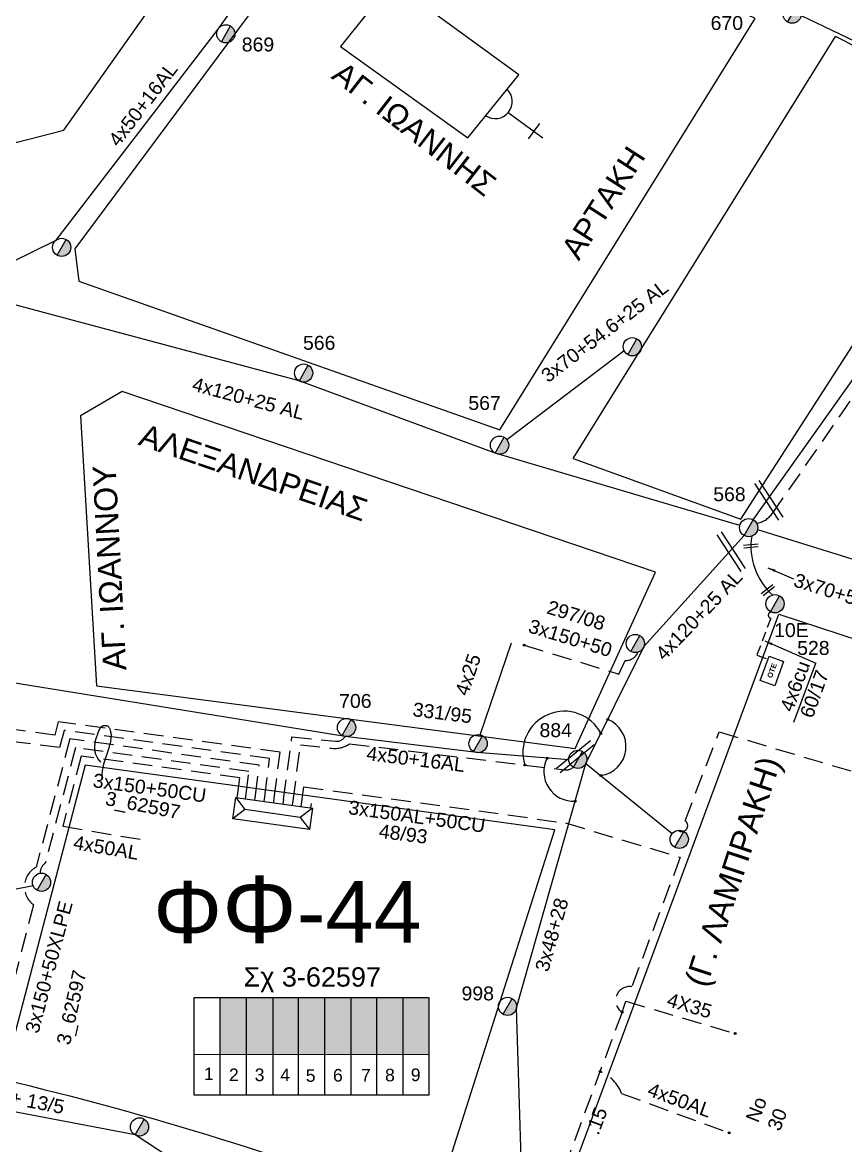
# Model space of a CAD drawing. Header units: millimetres. Extents: x 1091 to 3521, y 1177 to 2968.
# Drawn here: x 1811.1 to 1917.6, y 2497.5 to 2642.8 of the extents above; entities that cross this region are included whole.
import ezdxf
from ezdxf.enums import TextEntityAlignment as Align

# ---------------------------------------------------------------- set-up
doc = ezdxf.new("R2010")
doc.units = ezdxf.units.MM
doc.linetypes.add('DASHED', pattern=[19.05, 12.7, -6.35])
for name, color, linetype, lineweight in [('3x150+50', 7, 'Continuous', 30), ('3x150+50 XLPE', 7, 'SYN_LINE', 30), ('3x48+28', 7, 'Continuous', 30), ('4X35', 7, 'DASHED', 30), ('4x50 + 13_5', 7, 'SYN_LINE', 30), ('Άγνωστα', 7, 'Continuous', 30), ('Γυμνά εναέρια ΧΤ (3Φ) 4x50AL', 7, 'Continuous', 30), ('Γυμνά εναέρια ΧΤ και ΦΟΠ (3Φ)   4x50+16AL', 7, 'Continuous', 30), ('Εναέρια παροχή ΧΤ 4x25', 7, 'SYN_LINE', 30), ('Καλώδια ΧΤ   3x150+50CU', 7, 'DASHED', 30), ('Καλώδια ΧΤ   3x150+70AL', 7, 'DASHED', 30), ('Καλώδια ΧΤ   3x150AL+50CU', 7, 'DASHED', 30), ('Συνεστραμμένα ΧΤ   3x70+54.6+25 AL', 7, 'SYN_LINE', 30), ('Συνεστραμμένα ΧΤ   4x120+25 AL', 7, 'SYN_LINE', 30), ('Υπόγεια Καλώδια Δικτύου ΧΤ   .15', 7, 'DASHED', 30), ('Υπόγεια καλώδια Παροχών ΧΤ   4x50AL', 7, 'DASHED', 30), ('Υπόγεια καλώδια Παροχών ΧΤ   4x6', 7, 'DASHED', 30)]:
    doc.layers.add(name, color=color, linetype=linetype, lineweight=lineweight)
for name, color, linetype in [('Pillar OTE', 7, 'Continuous'), ('TEXT ΚΑΛΩΔΙΩΝ', 7, 'Continuous'), ('ΑΓΝΩΣΤΟ ΕΝΑΕΡΙΟ ΚΑΛΩΔΙΟ', 7, 'Continuous'), ('ΑΓΝΩΣΤΟ ΥΠΟΓΕΙΟ ΚΑΛΩΔΙΟ', 7, 'DASHED'), ('Επιγραφές - Σχήματα', 7, 'Continuous'), ('Μηχανική τομή', 7, 'Continuous'), ('Στύλος ΦΜ', 7, 'Continuous'), ('Στύλος ΦΜ @ 1', 7, 'Continuous'), ('Συνδέσεις', 7, 'Continuous'), ('Τομή', 7, 'Continuous'), ('Υποσταθμός πόλεως', 7, 'Continuous'), ('Υπόβαθρο ΔΕΗ', 7, 'Continuous')]:
    doc.layers.add(name, color=color, linetype=linetype)
doc.styles.add('arial', font='arial.ttf')
doc.styles.get("Standard").update_dxf_attribs({"font": 'arial.ttf', "height": 1.8})
doc.linetypes.add('SYN_LINE', pattern='A,0.5,-0.0001,["/\\/\\/\\/",Standard,S=0.1,R=0,X=0,Y=-0.05],-0.25', length=0.7501)
doc.dimstyles.new('ISO-25', dxfattribs={"dimtxt": 2.5, "dimasz": 2.5, "dimexe": 1.25, "dimexo": 0.625, "dimtad": 1, "dimtxsty": 'Standard', "dimcen": 2.5, "dimadec": 0, "dimazin": 0, "dimtfac": 1, "dimtmove": 0, "dimatfit": 3, "dimfxl": 1, "dimarcsym": 0})

# ---------------------------------------------------------------- blocks, each defined once
blk = doc.blocks.new('ΥΠΑΡΧΩΝ ΤΣΙΜΕΝΤΕΝΙΟΣ ΣΤΥΛΟΣ')
at = {"layer": 'Στύλος ΦΜ'}
blk.add_hatch(color=7, dxfattribs=at).paths.add_polyline_path([(-1.29, -2.28, 0.574793), (2.62, 0, 0.268822), (1.3, 2.27)])
at = {"layer": 'Στύλος ΦΜ', "color": 7}
blk.add_line((-1.29, -2.28), (1.3, 2.27), dxfattribs=at)
blk.add_circle((0, 0), 2.62, dxfattribs=at)
at = {"layer": 'Στύλος ΦΜ', "flags": 4}
for tag, p in [('ΑΡΙΘΜΟΣ', (-4.68, 8.05)), ('ΤΥΠΟΣ', (-4.91, 3.03))]:
    blk.add_attdef(tag, p, '', height=4, dxfattribs=at)
blk = doc.blocks.new('ΥΠΟΣΤΑΘΜΟΣ ΠΟΛΕΩΣ 9 ΑΝΑΧΩΡΗΣΕΩΝ')
at = {"layer": 'Υποσταθμός πόλεως', "ltscale": 40}
for p, q in [((-9.63, -2.82), (-9.63, -4)), ((-7.12, -2.82), (-7.12, -4)), ((-4.84, -2.82), (-4.84, -4)), ((-2.36, -2.82), (-2.36, -4)), ((0.09, -2.82), (0.09, -4)), ((2.55, -2.82), (2.55, -4)), ((5.02, -2.82), (5.02, -4)), ((7.48, -2.82), (7.48, -4)), ((9.61, -2.82), (9.61, -4))]:
    blk.add_line(p, q, dxfattribs=at)
blk.add_lwpolyline([(-10.02, 2.82), (10.02, 2.82), (10.02, -2.82), (-10.02, -2.82)], close=True, dxfattribs=at)
for points in [[(-7.21, 0), (-10.02, 2.82)], [(-10.02, -2.82), (-7.21, 0)], [(-7.21, 0), (7.21, 0)], [(7.21, 0), (10.02, 2.82)], [(10.02, -2.82), (7.21, 0)]]:
    blk.add_lwpolyline(points, dxfattribs=at)
at = {"layer": 'Υποσταθμός πόλεως', "linetype": 'SYN_LINE', "ltscale": 40, "flags": 1}
for tag, p in [('ΜΕΤΑΣΧΗΜΑΤΙΣΜΟΣ', (10.79, 1.71)), ('ΙΣΧΥΣ', (10.77, -1.08)), ('ΑΡΙΘΜΟΣ', (10.89, -3.8))]:
    blk.add_attdef(tag, p, '', height=1.8, dxfattribs=at)
blk = doc.blocks.new('_ΣΥΝΔΕΣΗ')
at = {"layer": 'Συνδέσεις', "linetype": 'SYN_LINE', "ltscale": 40}
blk.add_hatch(color=256, dxfattribs=at).paths.add_polyline_path([(0.5, -0.01, 1), (-0.5, -0.01, 1)])
at = {"layer": 'Συνδέσεις'}
blk.add_circle((0, -0.01), 0.5, dxfattribs=at)
blk = doc.blocks.new('ΤΟΜΗ')
at = {"layer": 'Τομή', "ltscale": 40}
for p, q in [((11.33, -0.65), (-11.4, -0.65)), ((11.33, -3.42), (-11.4, -3.42))]:
    blk.add_line(p, q, dxfattribs=at)
blk = doc.blocks.new('PILLAR ΟΤΕ')
at = {"layer": 'Pillar OTE', "ltscale": 40}
blk.add_lwpolyline([(-3.31, 2.02), (3.39, 2.02), (3.39, -1.99), (-3.31, -1.99)], close=True, dxfattribs=at)
at = {"layer": 'Pillar OTE', "insert": (-1.81, 0.71), "char_height": 1.3575, "width": 109.961, "attachment_point": 1}
blk.add_mtext('{\\fArial|b1|i0|c161|p34;OTE}', dxfattribs=at)
blk = doc.blocks.new('ΜΗΧΑΝΙΚΗ ΤΟΜΗ')
at = {"layer": 'Μηχανική τομή', "ltscale": 40}
for p, q in [((-3.79, 1.21), (3.79, 1.21)), ((3.79, -0.34), (-3.79, -0.34))]:
    blk.add_line(p, q, dxfattribs=at)

msp = doc.modelspace()

# ---------------------------------------------------------------- hatches: boundary and pattern name
at = {"layer": 'Καλώδια ΧΤ   3x150AL+50CU', "linetype": 'DASHED', "lineweight": -3, "ltscale": 0.2}
h = msp.add_hatch(color=6, dxfattribs=at)
h.dxf.hatch_style = 1
h.paths.add_polyline_path([(1840.08, 2516.64), (1836.64, 2516.64), (1836.64, 2509.28), (1840.08, 2509.27)])
h = msp.add_hatch(color=30, dxfattribs=at)
h.dxf.hatch_style = 1
h.paths.add_polyline_path([(1840.08, 2509.27), (1843.52, 2509.27), (1843.52, 2516.64), (1840.08, 2516.64)])
h = msp.add_hatch(color=1, dxfattribs=at)
h.dxf.hatch_style = 1
h.paths.add_polyline_path([(1846.81, 2516.64), (1843.52, 2516.64), (1843.52, 2509.27), (1846.81, 2509.27)])
h = msp.add_hatch(color=173, dxfattribs=at)
h.dxf.hatch_style = 1
h.paths.add_polyline_path([(1846.81, 2509.27), (1850.2, 2509.26), (1850.2, 2516.64), (1846.81, 2516.64)])
h = msp.add_hatch(color=27, dxfattribs=at)
h.dxf.hatch_style = 1
h.paths.add_polyline_path([(1850.2, 2509.26), (1853.6, 2509.26), (1853.6, 2516.64), (1850.2, 2516.64)])
h = msp.add_hatch(color=133, dxfattribs=at)
h.dxf.hatch_style = 1
h.paths.add_polyline_path([(1856.93, 2509.26), (1856.93, 2516.64), (1853.6, 2516.64), (1853.6, 2509.26)])
h = msp.add_hatch(color=151, dxfattribs=at)
h.dxf.hatch_style = 1
h.paths.add_polyline_path([(1860.32, 2516.64), (1856.93, 2516.64), (1856.93, 2509.26), (1860.32, 2509.25)])
h = msp.add_hatch(color=2, dxfattribs=at)
h.dxf.hatch_style = 1
h.paths.add_polyline_path([(1863.71, 2516.64), (1860.32, 2516.64), (1860.32, 2509.26), (1863.71, 2509.25)])

# ---------------------------------------------------------------- linework, layer by layer
at = {"layer": '3x150+50', "color": 2, "linetype": 'DASHED', "lineweight": -3, "ltscale": 0.2}
msp.add_lwpolyline([(1876, 2562.25), (1888.25, 2558.48), (1889.06, 2560.23), (1889.06, 2560.23, 0.297712), (1890.72, 2561.31)], format="xyb", dxfattribs=at)
at = {"layer": '3x150+50 XLPE', "color": 2, "linetype": 'DASHED', "lineweight": -3, "ltscale": 0.2}
msp.add_lwpolyline([(1846.1, 2542.09), (1847.04, 2549.34), (1851.12, 2548.88, 0.185745), (1853.4, 2549.47), (1881.21, 2546.09, 0.206353), (1882.36, 2546.43)], format="xyb", dxfattribs=at)
at = {"layer": '3x48+28', "color": 6, "lineweight": -3, "ltscale": 0.1}
msp.add_lwpolyline([(1875.98, 2483.37), (1875, 2515.28), (1883.99, 2546.91)], dxfattribs=at)
at = {"layer": '4X35', "color": 133, "lineweight": -3, "ltscale": 0.2}
msp.add_lwpolyline([(1888.66, 2514.74), (1889.14, 2516.14), (1903.28, 2511.97)], dxfattribs=at)
at = {"layer": '4x50 + 13_5', "color": 1, "lineweight": -3, "ltscale": 0.1}
msp.add_lwpolyline([(1825.64, 2498.85), (1795.46, 2504.58)], dxfattribs=at)
at = {"layer": 'Pillar OTE', "lineweight": -3, "ltscale": 40}
for points in [[(1833.31, 2504), (1833.31, 2516.64), (1863.64, 2516.64), (1863.64, 2503.97), (1833.31, 2504)], [(1836.64, 2504), (1836.64, 2516.64)], [(1840.08, 2503.99), (1840.08, 2516.64)], [(1843.52, 2503.99), (1843.52, 2516.64)], [(1846.81, 2503.99), (1846.81, 2516.64)], [(1850.2, 2503.98), (1850.2, 2516.64)], [(1853.6, 2503.98), (1853.6, 2516.64)], [(1856.93, 2503.98), (1856.93, 2516.64)], [(1860.32, 2503.97), (1860.32, 2516.64)], [(1833.31, 2509.28), (1863.64, 2509.25)]]:
    msp.add_lwpolyline(points, dxfattribs=at)
at = {"layer": 'Άγνωστα', "lineweight": -3}
msp.add_lwpolyline([(1821.23, 2547.08), (1820.83, 2547.57), (1820.58, 2548.07), (1820.45, 2548.57), (1820.42, 2549.08), (1820.47, 2549.56), (1820.57, 2550.01), (1820.69, 2550.42), (1820.82, 2550.77), (1820.93, 2551.05), (1821.03, 2551.27), (1821.11, 2551.44), (1821.18, 2551.56), (1821.25, 2551.65), (1821.31, 2551.71), (1821.37, 2551.75), (1821.43, 2551.77), (1821.5, 2551.8), (1821.57, 2551.82), (1821.64, 2551.83), (1821.72, 2551.84), (1821.8, 2551.84), (1821.87, 2551.84), (1821.95, 2551.83), (1822.01, 2551.8), (1822.08, 2551.77), (1822.14, 2551.73), (1822.19, 2551.68), (1822.24, 2551.62), (1822.28, 2551.55), (1822.32, 2551.47), (1822.36, 2551.39), (1822.4, 2551.3), (1822.43, 2551.2), (1822.46, 2551.1), (1822.48, 2551), (1822.5, 2550.88), (1822.52, 2550.76), (1822.53, 2550.64), (1822.53, 2550.51), (1822.53, 2550.37), (1822.52, 2550.22), (1822.5, 2550.07), (1822.48, 2549.9), (1822.45, 2549.73), (1822.4, 2549.54), (1822.35, 2549.34), (1822.3, 2549.13), (1822.23, 2548.9), (1822.15, 2548.66), (1822.07, 2548.4), (1821.98, 2548.14), (1821.89, 2547.87), (1821.8, 2547.6), (1821.72, 2547.33), (1821.64, 2547.07), (1821.57, 2546.82), (1821.51, 2546.59), (1821.47, 2546.37), (1821.43, 2546.17), (1821.4, 2545.98), (1821.38, 2545.82), (1821.36, 2545.67), (1821.35, 2545.55), (1821.34, 2545.44), (1821.33, 2545.36), (1821.33, 2545.3), (1821.32, 2545.26), (1821.32, 2545.23), (1821.32, 2545.21), (1821.32, 2545.2), (1821.32, 2545.19), (1821.32, 2545.19), (1821.32, 2545.19), (1821.32, 2545.19), (1821.32, 2545.19), (1821.32, 2545.19), (1821.32, 2545.19), (1821.32, 2545.19), (1821.32, 2545.19), (1821.32, 2545.19)], dxfattribs=at)
at = {"layer": 'ΑΓΝΩΣΤΟ ΕΝΑΕΡΙΟ ΚΑΛΩΔΙΟ', "color": 2, "linetype": 'SYN_LINE', "lineweight": -3, "ltscale": 15}
msp.add_lwpolyline([(1883.99, 2546.91), (1895.13, 2537.83)], dxfattribs=at)
at = {"layer": 'ΑΓΝΩΣΤΟ ΥΠΟΓΕΙΟ ΚΑΛΩΔΙΟ', "color": 6, "lineweight": -3, "ltscale": 0.2}
msp.add_lwpolyline([(1844.87, 2542.26), (1845.94, 2550.36)], dxfattribs=at)
msp.add_lwpolyline([(1845.94, 2550.36), (1851.59, 2549.79, 0.293514), (1852.82, 2550.41, 7.601516)], format="xyb", dxfattribs=at)
at = {"layer": 'ΑΓΝΩΣΤΟ ΥΠΟΓΕΙΟ ΚΑΛΩΔΙΟ', "color": 2, "lineweight": -3, "ltscale": 0.2}
msp.add_lwpolyline([(1895.91, 2538.27, 1.044288), (1896.82, 2539.5), (1901.22, 2551), (1919.42, 2545.6)], format="xyb", dxfattribs=at)
at = {"layer": 'Γυμνά εναέρια ΧΤ (3Φ) 4x50AL', "color": 5, "lineweight": -3, "ltscale": 0.1}
msp.add_lwpolyline([(1800.59, 2528.78), (1812.44, 2531.12)], dxfattribs=at)
at = {"layer": 'Γυμνά εναέρια ΧΤ και ΦΟΠ (3Φ)   4x50+16AL', "color": 62, "lineweight": -3, "ltscale": 0.1}
msp.add_lwpolyline([(1804, 2609.05), (1815.44, 2614.67), (1836.38, 2641.97), (1845.6, 2654.91), (1855.6, 2667.81)], dxfattribs=at)
at = {"layer": 'Γυμνά εναέρια ΧΤ και ΦΟΠ (3Φ)   4x50+16AL', "color": 6, "lineweight": -3, "ltscale": 0.1}
msp.add_lwpolyline([(1881.76, 2547.4), (1869.87, 2548.32), (1852.82, 2550.41), (1807.94, 2557.65)], dxfattribs=at)
at = {"layer": 'Γυμνά εναέρια ΧΤ και ΦΟΠ (3Φ)   4x50+16AL', "color": 1, "lineweight": -3, "ltscale": 0.1}
msp.add_lwpolyline([(1875.14, 2482.07), (1854.3, 2480.01), (1825.64, 2498.85)], dxfattribs=at)
at = {"layer": 'Εναέρια παροχή ΧΤ 4x25', "color": 6, "lineweight": -3, "ltscale": 15}
msp.add_lwpolyline([(1870.31, 2550.63), (1874.35, 2562.55)], dxfattribs=at)
at = {"layer": 'Καλώδια ΧΤ   3x150+50CU', "color": 30, "lineweight": -3, "ltscale": 0.2}
msp.add_lwpolyline([(1844.4, 2548.36), (1815.71, 2552.31), (1815.26, 2550.59), (1807.47, 2551.63), (1808.3, 2556.42, 0.367131), (1808.63, 2561.12), (1808.31, 2569.09, 0.288634), (1808.04, 2573.82), (1807.36, 2586.63, 0.239851), (1806.94, 2590.71), (1804.74, 2604.86, 0.414138), (1804.29, 2607.24)], format="xyb", dxfattribs=at)
at = {"layer": 'Καλώδια ΧΤ   3x150+50CU', "color": 1, "lineweight": -3, "ltscale": 0.2}
for points in [[(1841.71, 2546.71), (1817.2, 2550.09), (1812.85, 2533.49)], [(1841.22, 2542.77), (1841.71, 2546.71)]]:
    msp.add_lwpolyline(points, dxfattribs=at)
at = {"layer": 'Καλώδια ΧΤ   3x150+50CU', "color": 5, "lineweight": -3, "ltscale": 0.2}
msp.add_lwpolyline([(1840.37, 2545.89), (1817.94, 2548.97), (1814.02, 2534.02, 0.253348), (1813.35, 2532.7)], format="xyb", dxfattribs=at)
at = {"layer": 'Καλώδια ΧΤ   3x150+50CU', "color": 27, "lineweight": -3, "ltscale": 0.2}
for points in [[(1839.19, 2545.04), (1818.68, 2547.86), (1816.3, 2538.79)], [(1838.95, 2543.09), (1839.19, 2545.04)]]:
    msp.add_lwpolyline(points, dxfattribs=at)
at = {"layer": 'Καλώδια ΧΤ   3x150+50CU', "color": 151, "lineweight": -3, "ltscale": 0.2}
msp.add_lwpolyline([(1842.44, 2542.6), (1843.05, 2547.54)], dxfattribs=at)
at = {"layer": 'Καλώδια ΧΤ   3x150+50CU', "color": 30, "lineweight": -3, "ltscale": 0.2}
msp.add_lwpolyline([(1843.66, 2542.43), (1844.4, 2548.36)], dxfattribs=at)
at = {"layer": 'Καλώδια ΧΤ   3x150+50CU', "color": 5, "lineweight": -3, "ltscale": 0.2}
msp.add_lwpolyline([(1840, 2542.94), (1840.37, 2545.89)], dxfattribs=at)
at = {"layer": 'Καλώδια ΧΤ   3x150+50CU', "color": 1, "lineweight": -3, "ltscale": 0.2}
msp.add_lwpolyline([(1812.85, 2533.49, 0.557482), (1812.52, 2528.62), (1809.58, 2517.45, 0.516574), (1809.56, 2515.28, 5.732339)], format="xyb", dxfattribs=at)
at = {"layer": 'Καλώδια ΧΤ   3x150+70AL', "color": 1, "lineweight": -3, "ltscale": 0.2}
msp.add_lwpolyline([(1937.88, 2624.84, -0.620435), (1938.21, 2622.47), (1935.2, 2617.66), (1927.13, 2604.03), (1924.65, 2603.23), (1908.08, 2579.27, -0.206203), (1906.07, 2578.01, -7.171083)], format="xyb", dxfattribs=at)
at = {"layer": 'Καλώδια ΧΤ   3x150AL+50CU', "color": 151, "lineweight": -3, "ltscale": 0.2}
msp.add_lwpolyline([(1843.05, 2547.54), (1816.45, 2551.2), (1815.87, 2548.97), (1753.16, 2556.95), (1754.09, 2538.04, -0.498102), (1754.78, 2536.88)], format="xyb", dxfattribs=at)
at = {"layer": 'Καλώδια ΧΤ   3x150AL+50CU', "color": 133, "lineweight": -3, "ltscale": 0.2}
for points in [[(1847.23, 2541.93), (1847.47, 2543.89)], [(1847.47, 2543.89), (1881.35, 2539.22)]]:
    msp.add_lwpolyline(points, dxfattribs=at)
msp.add_lwpolyline([(1881.35, 2539.22), (1896.2, 2534.77), (1889.92, 2518.02, 0.814711), (1888.66, 2514.74, -7.542466)], format="xyb", dxfattribs=at)
at = {"layer": 'Συνεστραμμένα ΧΤ   3x70+54.6+25 AL', "color": 62, "lineweight": -3, "ltscale": 15}
msp.add_lwpolyline([(1911.83, 2643.74), (1938.73, 2630.89)], dxfattribs=at)
at = {"layer": 'Συνεστραμμένα ΧΤ   3x70+54.6+25 AL', "color": 2, "lineweight": -3, "ltscale": 15}
msp.add_lwpolyline([(1873.74, 2588.84), (1888.92, 2600.36)], dxfattribs=at)
at = {"layer": 'Συνεστραμμένα ΧΤ   3x70+54.6+25 AL', "color": 2, "linetype": 'SYN_LINE', "lineweight": -3, "ltscale": 8}
msp.add_arc((1913.76, 2575), 8.42, 170.7917, 228.137, dxfattribs=at)
at = {"layer": 'Συνεστραμμένα ΧΤ   4x120+25 AL', "color": 85, "lineweight": -3, "ltscale": 15}
for points in [[(1905.62, 2578.47), (1924.91, 2605.61), (1933.37, 2620.29)], [(1906.19, 2577.22), (1945.75, 2564.91), (1981.8, 2556.12)]]:
    msp.add_lwpolyline(points, dxfattribs=at)
at = {"layer": 'Συνεστραμμένα ΧΤ   4x120+25 AL', "color": 2, "linetype": 'SYN_LINE', "lineweight": -3, "ltscale": 15}
for points in [[(1903.89, 2577.7), (1872.22, 2587.1), (1846.87, 2596.43), (1804.56, 2607.75)], [(1883.99, 2546.91), (1891.51, 2562.09), (1904.46, 2576.42)]]:
    msp.add_lwpolyline(points, dxfattribs=at)
at = {"layer": 'Υπόβαθρο ΔΕΗ', "lineweight": -3, "ltscale": 0.1}
for points in [[(1810.23, 2627.31), (1816.44, 2628.91), (1846.76, 2671.85), (1805.72, 2692.5, -0.129755), (1790.06, 2683.45), (1810.23, 2627.31)], [(1864.17, 2488.75), (1879.96, 2538.31), (1819.18, 2546.68), (1808.54, 2506.02, -0.034497), (1864.17, 2488.75, -3.407132)]]:
    msp.add_lwpolyline(points, format="xyb", dxfattribs=at)
for points in [[(1872.83, 2590.11), (1905.89, 2643.35), (1857.3, 2666.64), (1817.85, 2613.53), (1818.35, 2609.34)], [(1858.87, 2648.04), (1852.22, 2639.74), (1868.71, 2627.91), (1875.32, 2636.07)], [(1820.67, 2556.95), (1882.58, 2548.87), (1893, 2571.67), (1823.99, 2595.07), (1818.58, 2591.92)]]:
    msp.add_lwpolyline(points, close=True, dxfattribs=at)
for points in [[(1882.34, 2586.38), (1916.27, 2641.03)], [(1937.39, 2630.33), (1916.27, 2641.03)], [(1873.93, 2631.18), (1878.42, 2627.89)], [(1904.02, 2578.53), (1937.39, 2630.33)], [(1877.23, 2628.76), (1876.5, 2627.77)], [(1877.96, 2629.76), (1877.23, 2628.76)], [(1882.34, 2586.38), (1904.02, 2578.53)], [(1877.81, 2482.13), (1908.96, 2566.26)], [(1908.96, 2566.26), (1972.11, 2545.55)], [(1910.89, 2552.25), (1913.73, 2559.92)]]:
    msp.add_lwpolyline(points, dxfattribs=at)
msp.add_arc((1872.23, 2632.61), 2.22, 236.7308, 45.335, dxfattribs=at)
at = {"layer": 'Υπόβαθρο ΔΕΗ', "lineweight": -3}
for centre, radius, start, end in [((1881.18, 2548.32), 5.36, 27.7965, 197.3757), ((1885.37, 2549.11), 3.8, 278.0509, 67.7053), ((1882.39, 2545.88), 3.85, 153.2571, 273.1838)]:
    msp.add_arc(centre, radius, start, end, dxfattribs=at)
at = {"layer": 'Υπόβαθρο ΔΕΗ', "lineweight": -3, "ltscale": 0.1}
msp.add_open_spline([(1335.62, 2395.81), (1336.34, 2395.82), (1337.06, 2395.82), (1339.21, 2395.84), (1340.64, 2395.87), (1343.27, 2395.99), (1344.48, 2396.09), (1346.9, 2396.36), (1348.11, 2396.54), (1351.72, 2397.19), (1354.12, 2397.77), (1358.13, 2398.94), (1359.76, 2399.47), (1362.99, 2400.61), (1364.6, 2401.22), (1367.63, 2402.41), (1369.06, 2402.97), (1371.9, 2404.12), (1373.31, 2404.7), (1376.69, 2406.13), (1378.64, 2407), (1382.85, 2408.99), (1385.09, 2410.14), (1389.15, 2412.33), (1390.97, 2413.35), (1394.59, 2415.42), (1396.39, 2416.48), (1400.22, 2418.81), (1402.25, 2420.1), (1406.26, 2422.75), (1408.24, 2424.12), (1413.14, 2427.59), (1416.05, 2429.72), (1420.99, 2433.36), (1423.02, 2434.88), (1427.09, 2437.9), (1429.12, 2439.41), (1434.15, 2443.21), (1437.14, 2445.51), (1444.06, 2451.04), (1447.96, 2454.32), (1453.69, 2459.41), (1455.6, 2461.15), (1459.36, 2464.68), (1461.23, 2466.47), (1464.92, 2470.03), (1466.74, 2471.79), (1470.4, 2475.3), (1472.23, 2477.04), (1477.73, 2482.27), (1481.39, 2485.75), (1488.55, 2492.85), (1492.05, 2496.47), (1496.91, 2501.86), (1498.38, 2503.55), (1501.26, 2506.97), (1502.68, 2508.7), (1505.81, 2512.59), (1507.52, 2514.75), (1510.54, 2518.5), (1511.83, 2520.09), (1514.44, 2523.25), (1515.75, 2524.82), (1519.68, 2529.52), (1522.3, 2532.64), (1527.41, 2538.95), (1529.93, 2542.15), (1534.8, 2548.51), (1537.17, 2551.66), (1541.05, 2556.89), (1542.57, 2558.96), (1545.96, 2563.67), (1547.84, 2566.31), (1550.94, 2570.6), (1552.15, 2572.26), (1554.6, 2575.54), (1555.84, 2577.18), (1558.42, 2580.57), (1559.76, 2582.33), (1562.59, 2586.05), (1564.07, 2588.03), (1567.05, 2591.99), (1568.55, 2593.97), (1571.26, 2597.43), (1572.46, 2598.92), (1574.88, 2601.87), (1576.1, 2603.33), (1578.56, 2606.27), (1579.8, 2607.75), (1582.54, 2611.04), (1584.05, 2612.87), (1586.68, 2616.03), (1587.8, 2617.36), (1590.07, 2619.99), (1591.22, 2621.29), (1593.81, 2624.22), (1595.26, 2625.84), (1598.15, 2629.09), (1599.6, 2630.72), (1603.17, 2634.7), (1605.3, 2637.05), (1609.65, 2641.68), (1611.86, 2643.97), (1616.26, 2648.34), (1618.44, 2650.44), (1622.85, 2654.49), (1625.07, 2656.45), (1629.56, 2660.29), (1631.83, 2662.18), (1635.63, 2665.38), (1637.18, 2666.68), (1641.77, 2670.66), (1644.77, 2673.39), (1649.56, 2677.8), (1651.36, 2679.46), (1654.94, 2682.79), (1656.73, 2684.46), (1660.28, 2687.82), (1662.05, 2689.52), (1665.18, 2692.45), (1666.52, 2693.69), (1669.26, 2696.12), (1670.64, 2697.32), (1674.84, 2700.86), (1677.68, 2703.15), (1683.03, 2707.36), (1685.53, 2709.3), (1693, 2715.11), (1697.95, 2719.01), (1705.34, 2724.87), (1707.79, 2726.82), (1712.69, 2730.71), (1715.12, 2732.67), (1719.85, 2736.52), (1722.14, 2738.41), (1728.94, 2744.18), (1733.37, 2748.16), (1740.52, 2754.58), (1743.24, 2757.01), (1748.6, 2761.91), (1751.25, 2764.38), (1755.91, 2768.92), (1757.94, 2770.97), (1761.94, 2775.16), (1763.91, 2777.29), (1769.01, 2782.94), (1772.1, 2786.49), (1778.15, 2793.7), (1781.11, 2797.36), (1789.42, 2808.02), (1794.6, 2815.15), (1801.5, 2825.53), (1803.47, 2828.61), (1806.9, 2834.17), (1808.38, 2836.64), (1811.3, 2841.69), (1812.73, 2844.27), (1815.62, 2849.45), (1817.06, 2852.05), (1819.5, 2856.28), (1820.48, 2857.91), (1822.45, 2861.14), (1823.46, 2862.74), (1826.07, 2866.84), (1827.69, 2869.31), (1830.94, 2874.25), (1832.57, 2876.71), (1836.34, 2882.38), (1838.47, 2885.59), (1842.73, 2892.02), (1844.86, 2895.24), (1848.41, 2900.62), (1849.83, 2902.78), (1852.69, 2907.1), (1854.13, 2909.26), (1856.89, 2913.28), (1858.2, 2915.14), (1860.9, 2918.81), (1862.29, 2920.62), (1865.12, 2924.19), (1866.55, 2925.94), (1869.38, 2929.37), (1870.77, 2931.03), (1873.55, 2934.37), (1874.93, 2936.04), (1879.14, 2941.04), (1882.01, 2944.34), (1886.07, 2948.6), (1887.12, 2949.67), (1889.25, 2951.77), (1890.32, 2952.8), (1891.48, 2953.92), (1891.56, 2954), (1891.65, 2954.08)], degree=3, knots=[0, 0, 0, 0, 2.166148, 2.166148, 6.498445, 6.498445, 10.265763, 10.265763, 14.03308, 14.03308, 21.567715, 21.567715, 26.783111, 26.783111, 31.998507, 31.998507, 36.609107, 36.609107, 41.219706, 41.219706, 47.702734, 47.702734, 55.361699, 55.361699, 61.656862, 61.656862, 67.952024, 67.952024, 75.225312, 75.225312, 82.498599, 82.498599, 93.336109, 93.336109, 100.938237, 100.938237, 108.540365, 108.540365, 119.906013, 119.906013, 135.262764, 135.262764, 143.046265, 143.046265, 150.829766, 150.829766, 158.421213, 158.421213, 166.01266, 166.01266, 181.195553, 181.195553, 196.378447, 196.378447, 203.139727, 203.139727, 209.901007, 209.901007, 218.17125, 218.17125, 224.294478, 224.294478, 230.417706, 230.417706, 242.664163, 242.664163, 254.910619, 254.910619, 266.752825, 266.752825, 274.488922, 274.488922, 284.205481, 284.205481, 290.332499, 290.332499, 296.459518, 296.459518, 303.102773, 303.102773, 310.521928, 310.521928, 317.941082, 317.941082, 323.632036, 323.632036, 329.322989, 329.322989, 335.111928, 335.111928, 342.21937, 342.21937, 347.401444, 347.401444, 352.583519, 352.583519, 359.110119, 359.110119, 365.636719, 365.636719, 375.115877, 375.115877, 384.595036, 384.595036, 393.595586, 393.595586, 402.417975, 402.417975, 411.240365, 411.240365, 417.351182, 417.351182, 429.572817, 429.572817, 436.920313, 436.920313, 444.267808, 444.267808, 451.615303, 451.615303, 457.062825, 457.062825, 462.510346, 462.510346, 473.405389, 473.405389, 482.870876, 482.870876, 501.801851, 501.801851, 511.190138, 511.190138, 520.578425, 520.578425, 529.535879, 529.535879, 547.450786, 547.450786, 558.371689, 558.371689, 569.292592, 569.292592, 578.03359, 578.03359, 586.774588, 586.774588, 600.952588, 600.952588, 615.130587, 615.130587, 641.674, 641.674, 652.706754, 652.706754, 661.38308, 661.38308, 670.280364, 670.280364, 679.177647, 679.177647, 684.825847, 684.825847, 690.474048, 690.474048, 699.322624, 699.322624, 708.1712, 708.1712, 719.749064, 719.749064, 731.326928, 731.326928, 739.082483, 739.082483, 746.838037, 746.838037, 753.616582, 753.616582, 760.393168, 760.393168, 767.169755, 767.169755, 773.671582, 773.671582, 780.173409, 780.173409, 793.177063, 793.177063, 797.627508, 797.627508, 802.077954, 802.077954, 802.435638, 802.435638, 802.435638, 802.435638], dxfattribs=at)
msp.add_spline([(1335.62, 2394.14), (1344.53, 2394.43), (1360.48, 2397.96), (1368.34, 2400.9), (1382.02, 2406.76), (1392.47, 2412.29), (1404.4, 2419.53), (1414.47, 2426.51), (1424.18, 2433.66), (1440.74, 2446.25), (1456.58, 2459.8), (1469.4, 2472.03), (1484.71, 2486.71), (1500.03, 2502.92), (1512.41, 2518.15), (1525.7, 2534.19), (1538.08, 2550.11), (1545.44, 2560.09), (1553.43, 2571.17), (1563.13, 2584.01), (1572.27, 2596), (1582.59, 2608.49), (1588.81, 2615.95), (1597.54, 2625.89), (1607.98, 2637.46), (1622.14, 2651.57), (1629.32, 2657.89), (1640, 2666.91), (1650.61, 2676.5), (1659.43, 2684.72), (1668.7, 2693.39), (1689.74, 2710.46), (1708.26, 2725.06), (1725.86, 2739.38), (1739.9, 2751.78), (1756.42, 2767.09), (1769.1, 2780.57), (1783, 2797.11), (1792.76, 2809.93), (1802.17, 2823.54), (1812.07, 2839.71), (1821.05, 2855.6), (1829.39, 2868.85), (1841, 2886.39), (1851.12, 2901.71), (1861.81, 2917.22), (1872.99, 2931.09), (1887.34, 2947.5), (1892.81, 2952.88)], degree=3, dxfattribs=at)
at = {"layer": 'Υπόγεια Καλώδια Δικτύου ΧΤ   .15', "color": 133, "lineweight": -3, "ltscale": 0.2}
msp.add_lwpolyline([(1888.66, 2514.74), (1877.86, 2485.58, 0.50138), (1873.93, 2481.71), (1870.58, 2470.96), (1856.97, 2476.04, -0.295827), (1851.18, 2478.4), (1841.53, 2481.62), (1830.25, 2485.49), (1813.77, 2490.21)], format="xyb", dxfattribs=at)
at = {"layer": 'Υπόγεια καλώδια Παροχών ΧΤ   4x50AL', "color": 27, "lineweight": -3, "ltscale": 0.2}
msp.add_lwpolyline([(1816.3, 2538.79), (1826.34, 2537.1)], dxfattribs=at)
at = {"layer": 'Υπόγεια καλώδια Παροχών ΧΤ   4x50AL', "color": 133, "lineweight": -3, "ltscale": 0.2}
msp.add_lwpolyline([(1885.81, 2507.03, -0.216151), (1888.6, 2504.19), (1902.5, 2499.11)], format="xyb", dxfattribs=at)
at = {"layer": 'Υπόγεια καλώδια Παροχών ΧΤ   4x6', "color": 2, "linetype": 'DASHED', "lineweight": -3, "ltscale": 0.1}
msp.add_lwpolyline([(1908.11, 2566.47, 1.082538), (1907.89, 2565.72), (1906.11, 2560.93), (1907.57, 2560.39)], format="xyb", dxfattribs=at)

# ---------------------------------------------------------------- block references
at = {"layer": 'Pillar OTE', "xscale": 0.4999999999999999, "yscale": 0.4999999999999999, "zscale": 0.4999999999999999, "rotation": 69.68025996230082}
msp.add_blockref('PILLAR ΟΤΕ', (1908.05, 2558.87), dxfattribs=at)
at = {"layer": 'Μηχανική τομή', "lineweight": -3, "xscale": 0.2499999999999672, "yscale": 0.2499999999999672, "zscale": 0.2499999999999672}
for p, rotation in [((1905.34, 2574.96), 5.020390251618409), ((1907.6, 2569.26), 37.35378522817557)]:
    msp.add_blockref('ΜΗΧΑΝΙΚΗ ΤΟΜΗ', p, dxfattribs=dict(at, rotation=rotation))
at = {"layer": 'Στύλος ΦΜ @ 1', "lineweight": -3, "ltscale": 40}
ref = msp.add_blockref('ΥΠΑΡΧΩΝ ΤΣΙΜΕΝΤΕΝΙΟΣ ΣΤΥΛΟΣ', (1910.67, 2643.91), dxfattribs=dict(at, xscale=0.4499999999998181, yscale=0.4499999999998181, zscale=0.4499999999998181))
ref.add_attrib('ΤΥΠΟΣ', '670', (1900.12, 2641.87), dxfattribs={"layer": 'Στύλος ΦΜ', "height": 1.8, "flags": 4})
ref = msp.add_blockref('ΥΠΑΡΧΩΝ ΤΣΙΜΕΝΤΕΝΙΟΣ ΣΤΥΛΟΣ', (1837.39, 2641.36), dxfattribs=dict(at, xscale=0.4499999999998181, yscale=0.4499999999998181, zscale=0.4499999999998181))
ref.add_attrib('ΤΥΠΟΣ', '869', (1839.45, 2639.09), dxfattribs={"layer": 'Στύλος ΦΜ', "height": 1.8, "flags": 4})
at = {"layer": 'Στύλος ΦΜ @ 1', "lineweight": -3, "ltscale": 40, "xscale": 0.4499999999998181, "yscale": 0.4499999999998181, "zscale": 0.4499999999998181}
for p in [(1816.15, 2613.72), (1889.99, 2600.86), (1890.38, 2562.44), (1870.03, 2549.48), (1896.06, 2537.1), (1813.54, 2531.54), (1826.22, 2499.87)]:
    msp.add_blockref('ΥΠΑΡΧΩΝ ΤΣΙΜΕΝΤΕΝΙΟΣ ΣΤΥΛΟΣ', p, dxfattribs=at)
at = {"layer": 'Στύλος ΦΜ @ 1', "lineweight": -3, "ltscale": 40}
ref = msp.add_blockref('ΥΠΑΡΧΩΝ ΤΣΙΜΕΝΤΕΝΙΟΣ ΣΤΥΛΟΣ', (1847.45, 2597.45), dxfattribs=dict(at, xscale=0.4499999999998181, yscale=0.4499999999998181, zscale=0.4499999999998181))
ref.add_attrib('ΤΥΠΟΣ', '566', (1847.37, 2600.47), dxfattribs={"layer": 'Στύλος ΦΜ', "height": 1.8, "flags": 4})
ref = msp.add_blockref('ΥΠΑΡΧΩΝ ΤΣΙΜΕΝΤΕΝΙΟΣ ΣΤΥΛΟΣ', (1872.81, 2588.12), dxfattribs=dict(at, xscale=0.4499999999998181, yscale=0.4499999999998181, zscale=0.4499999999998181))
ref.add_attrib('ΤΥΠΟΣ', '567', (1868.77, 2592.68), dxfattribs={"layer": 'Στύλος ΦΜ', "height": 1.8, "flags": 4})
ref = msp.add_blockref('ΥΠΑΡΧΩΝ ΤΣΙΜΕΝΤΕΝΙΟΣ ΣΤΥΛΟΣ', (1905.04, 2577.45), dxfattribs=dict(at, xscale=0.4499999999998181, yscale=0.4499999999998181, zscale=0.4499999999998181))
ref.add_attrib('ΤΥΠΟΣ', '568', (1900.46, 2580.87), dxfattribs={"layer": 'Στύλος ΦΜ', "height": 1.8, "flags": 4})
ref = msp.add_blockref('ΥΠΑΡΧΩΝ ΤΣΙΜΕΝΤΕΝΙΟΣ ΣΤΥΛΟΣ', (1908.45, 2567.59), dxfattribs=dict(at, xscale=0.4499999999998181, yscale=0.4499999999998181, zscale=0.4499999999998181))
ref.add_attrib('ΤΥΠΟΣ', '10Ε', (1908.34, 2563.28), dxfattribs={"layer": 'Στύλος ΦΜ', "height": 1.8, "flags": 4})
ref.add_attrib('ΑΡΙΘΜΟΣ', '528', (1911.32, 2560.97), dxfattribs={"layer": 'Στύλος ΦΜ', "height": 1.8, "flags": 4})
ref = msp.add_blockref('ΥΠΑΡΧΩΝ ΤΣΙΜΕΝΤΕΝΙΟΣ ΣΤΥΛΟΣ', (1853.01, 2551.57), dxfattribs=dict(at, xscale=0.4499999999998181, yscale=0.4499999999998181, zscale=0.4499999999998181))
ref.add_attrib('ΤΥΠΟΣ', '706', (1852.05, 2554.11), dxfattribs={"layer": 'Στύλος ΦΜ', "height": 1.8, "flags": 4})
ref = msp.add_blockref('ΥΠΑΡΧΩΝ ΤΣΙΜΕΝΤΕΝΙΟΣ ΣΤΥΛΟΣ', (1882.94, 2547.45), dxfattribs=dict(at, xscale=0.4499999999998181, yscale=0.4499999999998181, zscale=0.4499999999998181))
ref.add_attrib('ΤΥΠΟΣ', '884', (1877.98, 2550.33), dxfattribs={"layer": 'Στύλος ΦΜ', "height": 1.8, "flags": 4})
ref = msp.add_blockref('ΥΠΑΡΧΩΝ ΤΣΙΜΕΝΤΕΝΙΟΣ ΣΤΥΛΟΣ', (1873.84, 2515.47), dxfattribs=dict(at, xscale=0.4499999999998181, yscale=0.4499999999998181, zscale=0.4499999999998181))
ref.add_attrib('ΤΥΠΟΣ', '998', (1867.89, 2516.25), dxfattribs={"layer": 'Στύλος ΦΜ', "height": 1.8, "flags": 4})
at = {"layer": 'Συνδέσεις', "lineweight": -3, "xscale": 0.25, "yscale": 0.25, "zscale": 0.25}
for p in [(1876, 2562.25), (1886.82, 2552.63), (1885.92, 2550.81), (1878.95, 2547.62), (1876.07, 2546.72), (1885.91, 2545.35), (1882.6, 2542.04), (1888.66, 2514.74), (1903.28, 2511.98), (1885.81, 2507.03), (1902.51, 2499.11)]:
    msp.add_blockref('_ΣΥΝΔΕΣΗ', p, dxfattribs=at)
at = {"layer": 'Τομή', "lineweight": -3, "xscale": 0.2499999999999999, "yscale": 0.2499999999999999, "zscale": 0.2499999999999999}
for p, rotation in [((1907.2, 2580.7), 123.1617605857502), ((1902.33, 2574.06), 123.1617605857502), ((1882.93, 2547.43), 219.282618108497)]:
    msp.add_blockref('ΤΟΜΗ', p, dxfattribs=dict(at, rotation=rotation))
at = {"layer": 'Υποσταθμός πόλεως', "lineweight": -3, "xscale": 0.4999999999999999, "yscale": 0.4999999999999999, "zscale": 0.4999999999999999, "rotation": 172.0595747063284}
msp.add_blockref('ΥΠΟΣΤΑΘΜΟΣ ΠΟΛΕΩΣ 9 ΑΝΑΧΩΡΗΣΕΩΝ', (1843.43, 2540.44), dxfattribs=at)

# ---------------------------------------------------------------- texts
at = {"lineweight": -3, "ltscale": 40, "width": 64.8866, "attachment_point": 1, "style": 'arial'}
for s, insert, char_height, rotation in [('ΑΓ. ΙΩΑΝΝΗΣ', (1852.67, 2637.98), 2.9, 322.1974), ('ΑΡΤΑΚΗ', (1880.62, 2613.46), 2.9, 57.2813), ('ΑΛΕΞΑΝΔΡΕΙΑΣ', (1826.87, 2590.95), 2.9, 341.0872), ('ΑΓ. ΙΩΑΝΝΟΥ', (1821.52, 2558.85), 3, 93), ('(Γ. ΛΑΜΠΡΑΚΗ)', (1896.73, 2518.71), 3, 71.8003)]:
    msp.add_mtext(s, dxfattribs=dict(at, insert=insert, char_height=char_height, rotation=rotation))
at = {"lineweight": -3, "ltscale": 30, "char_height": 1.63, "width": 11.2573, "attachment_point": 1}
for s, insert in [('1', (1834.55, 2507.56)), ('2', (1837.79, 2507.43)), ('3', (1841.12, 2507.43)), ('4', (1844.43, 2507.43)), ('5', (1847.73, 2507.34)), ('6', (1851.25, 2507.37)), ('7', (1854.88, 2507.37)), ('8', (1857.99, 2507.4)), ('9', (1861.32, 2507.43))]:
    msp.add_mtext(s, dxfattribs=dict(at, insert=insert))
at = {"layer": 'TEXT ΚΑΛΩΔΙΩΝ', "lineweight": -3, "ltscale": 0.1, "style": 'arial'}
for s, rotation, p in [('4x50+16AL', 52.5163, (1826.66, 2632.25)), ('3x70+54.6+25 AL', 37.4463, (1886.41, 2602.88)), ('4x120+25 AL', 345.0213, (1840.32, 2594.16)), ('4x120+25 AL', 46.4249, (1898.6, 2566.13)), ('3x70+54.6+25 AL', 342.7119, (1920.46, 2567.79)), ('3x150+50', 342.9001, (1881.97, 2563.16)), (' 4x25', 71.2703, (1868.6, 2558.09)), ('4x50+16AL', 352.997, (1861.97, 2547.47)), ('3x150+50CU', 352.1659, (1827.53, 2543.75)), (' 3x150AL+50CU', 352.1677, (1861.77, 2540.1)), (' 4x50AL', 350.4283, (1821.56, 2536.08)), (' 3x150+50XLPE', 75.2607, (1814.4, 2520.24)), ('3x48+28', 74.142, (1879.56, 2524.75)), ('4X35', 343.5932, (1897.39, 2515.58)), ('4x50 + 13/5', 349.2578, (1809.97, 2503.65)), (' 4x50AL', 339.9161, (1895.8, 2503.47)), ('  .15', 69.674, (1885.12, 2499.99))]:
    msp.add_text(s, height=1.8, rotation=rotation, dxfattribs=at).set_placement(p, align=Align.MIDDLE_CENTER)
at = {"layer": 'TEXT ΚΑΛΩΔΙΩΝ', "lineweight": -3, "ltscale": 0.1, "insert": (1879.32, 2568.09), "char_height": 1.8, "width": 4.551914400963142e-14, "attachment_point": 1, "rotation": 342.9001, "style": 'arial'}
msp.add_mtext('297/08', dxfattribs=at)
at = {"layer": 'Άγνωστα', "color": 7, "lineweight": -3, "char_height": 1.8, "attachment_point": 1}
for s, insert, width, rotation in [('331/95', (1861.71, 2554.84), 4.551914400963141e-14, 352.9201), ('3_62597', (1822.03, 2543.33), 4.551914400963142e-14, 349.085), ('3_62597', (1815.45, 2510.77), 4.551914400963142e-14, 77.2652)]:
    msp.add_mtext(s, dxfattribs=dict(at, insert=insert, width=width, rotation=rotation))
at = {"layer": 'Άγνωστα', "color": 7, "lineweight": -3, "insert": (1857.34, 2539.09), "char_height": 1.8, "attachment_point": 1, "rotation": 352.8336}
msp.add_mtext_dynamic_manual_height_columns('48/93', width=1.8, gutter_width=2.31, heights=[1.06], dxfattribs=at)
at = {"layer": 'Άγνωστα', "color": 7, "lineweight": -3, "insert": (1839.68, 2520.53), "char_height": 2.5, "width": 4.551914400963142e-14, "attachment_point": 1}
msp.add_mtext('Σχ 3-62597', dxfattribs=at)
at = {"layer": 'Άγνωστα', "color": 7, "lineweight": -3}
note = msp.add_mtext_dynamic_manual_height_columns('No ', width=1.8, gutter_width=2.31, heights=[1.06, 0], dxfattribs=dict(at, insert=(1903.09, 2497.14), char_height=1.8, attachment_point=1, rotation=68.4825))
for column, words in zip(note.columns.linked_columns, ['30']):
    column.text = words
at = {"layer": 'Υπόβαθρο ΔΕΗ', "lineweight": -3, "insert": (1827.99, 2532.37), "char_height": 8, "width": 84.6573, "attachment_point": 1}
msp.add_mtext('Φ{\\H1.0833x;Φ}-44', dxfattribs=at)
at = {"layer": 'Υπόγεια καλώδια Παροχών ΧΤ   4x50AL', "color": 7, "ltscale": 0.2, "char_height": 1.8, "attachment_point": 1, "rotation": 70}
for s, insert in [('4x6cu', (1909.04, 2554.08)), ('60/17', (1911.62, 2553.27))]:
    msp.add_mtext_dynamic_manual_height_columns(s, width=1.8, gutter_width=12.5, heights=[0.118], dxfattribs=dict(at, insert=insert))

# ---------------------------------------------------------------- leaders
at = {"layer": 'Επιγραφές - Σχήματα', "ltscale": 40}
for points in [[(1907.53, 2572.26), (1910.83, 2570.83)], [(1907.13, 2562.77), (1913.73, 2559.92)]]:
    msp.add_leader(points, dimstyle='ISO-25', override={"dimasz": 1, "dimtad": 0}, dxfattribs=at)

doc.saveas('drawing.dxf')
